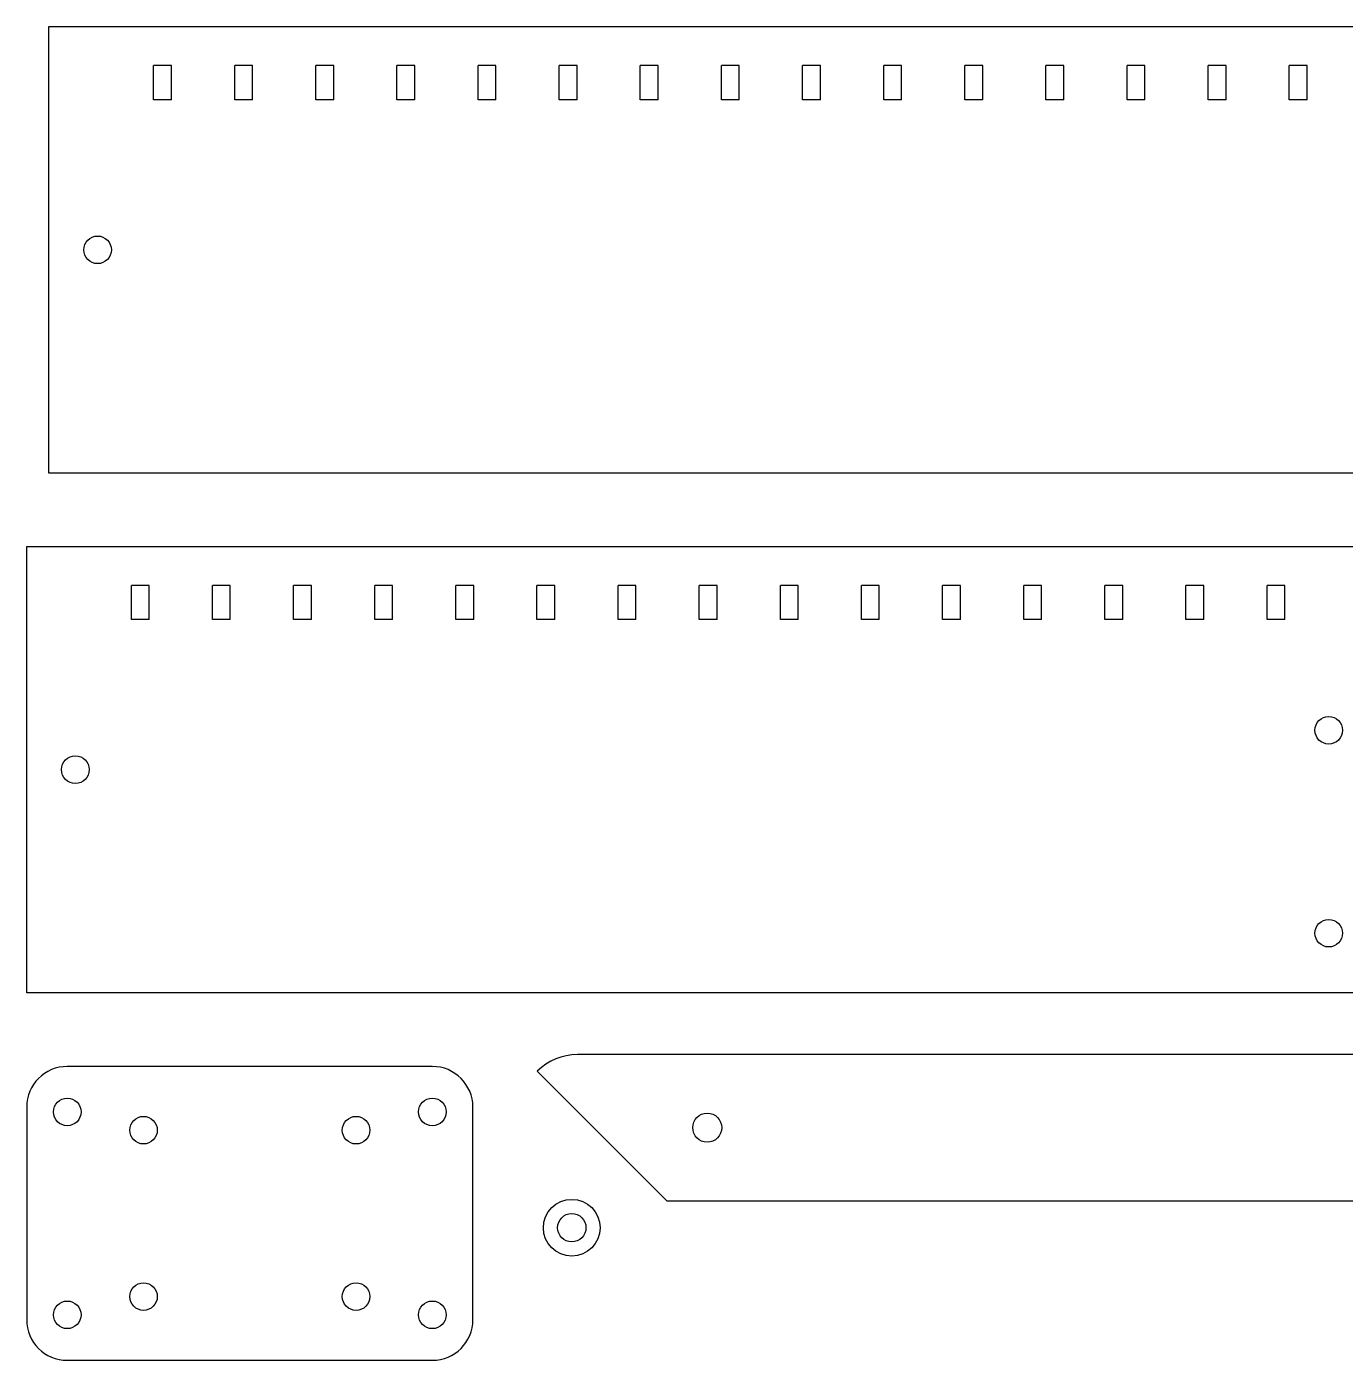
# Model space of a CAD drawing. Header units: millimetres. Extents: x -74 to 285, y -219 to 416.
# Drawn here: x -73.4 to 89.2, y -218.7 to -54.4 of the extents above; entities that cross this region are included whole.
import ezdxf

# ---------------------------------------------------------------- set-up
doc = ezdxf.new("R2010")
doc.units = ezdxf.units.MM
doc.header["$LTSCALE"] = 19.36
doc.layers.get('0').update_dxf_attribs({"linetype": 'CONTINUOUS'})
doc.layers.add('_ACHSEN', color=7, linetype='CONTINUOUS')

msp = doc.modelspace()

# ---------------------------------------------------------------- linework, layer by layer
at = {"color": 7, "linetype": 'CONTINUOUS'}
for p, q in [((-70.63, -109.4), (-70.63, -54.4)), ((-70.63, -54.4), (257.37, -54.4)), ((-57.73, -63.4), (-57.73, -59.2)), ((-55.53, -59.2), (-57.73, -59.2)), ((-55.53, -63.4), (-55.53, -59.2)), ((-47.73, -63.4), (-47.73, -59.2)), ((-45.53, -59.2), (-47.73, -59.2)), ((-45.53, -63.4), (-45.53, -59.2)), ((-37.73, -63.4), (-37.73, -59.2)), ((-35.53, -59.2), (-37.73, -59.2)), ((-35.53, -63.4), (-35.53, -59.2)), ((-27.73, -63.4), (-27.73, -59.2)), ((-25.53, -59.2), (-27.73, -59.2)), ((-25.53, -63.4), (-25.53, -59.2)), ((-17.73, -63.4), (-17.73, -59.2)), ((-15.53, -59.2), (-17.73, -59.2)), ((-15.53, -63.4), (-15.53, -59.2)), ((-7.73, -63.4), (-7.73, -59.2)), ((-5.53, -59.2), (-7.73, -59.2)), ((-5.53, -63.4), (-5.53, -59.2)), ((2.27, -63.4), (2.27, -59.2)), ((4.47, -59.2), (2.27, -59.2)), ((4.47, -63.4), (4.47, -59.2)), ((12.27, -63.4), (12.27, -59.2)), ((14.47, -59.2), (12.27, -59.2)), ((14.47, -63.4), (14.47, -59.2)), ((22.27, -63.4), (22.27, -59.2)), ((24.47, -59.2), (22.27, -59.2)), ((24.47, -63.4), (24.47, -59.2)), ((32.27, -63.4), (32.27, -59.2)), ((34.47, -59.2), (32.27, -59.2)), ((34.47, -63.4), (34.47, -59.2)), ((42.27, -63.4), (42.27, -59.2)), ((44.47, -59.2), (42.27, -59.2)), ((44.47, -63.4), (44.47, -59.2)), ((52.27, -63.4), (52.27, -59.2)), ((54.47, -59.2), (52.27, -59.2)), ((54.47, -63.4), (54.47, -59.2)), ((62.27, -63.4), (62.27, -59.2)), ((64.47, -59.2), (62.27, -59.2)), ((64.47, -63.4), (64.47, -59.2)), ((72.27, -63.4), (72.27, -59.2)), ((74.47, -59.2), (72.27, -59.2)), ((74.47, -63.4), (74.47, -59.2)), ((82.27, -63.4), (82.27, -59.2)), ((84.47, -59.2), (82.27, -59.2)), ((84.47, -63.4), (84.47, -59.2)), ((-55.53, -63.4), (-57.73, -63.4)), ((-45.53, -63.4), (-47.73, -63.4)), ((-35.53, -63.4), (-37.73, -63.4)), ((-25.53, -63.4), (-27.73, -63.4)), ((-15.53, -63.4), (-17.73, -63.4)), ((-5.53, -63.4), (-7.73, -63.4)), ((4.47, -63.4), (2.27, -63.4)), ((14.47, -63.4), (12.27, -63.4)), ((24.47, -63.4), (22.27, -63.4)), ((34.47, -63.4), (32.27, -63.4)), ((44.47, -63.4), (42.27, -63.4)), ((54.47, -63.4), (52.27, -63.4)), ((64.47, -63.4), (62.27, -63.4)), ((74.47, -63.4), (72.27, -63.4)), ((84.47, -63.4), (82.27, -63.4)), ((257.37, -109.4), (-70.63, -109.4)), ((-73.37, -173.44), (-73.37, -118.44)), ((-73.37, -118.44), (254.63, -118.44)), ((-60.47, -127.44), (-60.47, -123.24)), ((-58.27, -123.24), (-60.47, -123.24)), ((-58.27, -127.44), (-58.27, -123.24)), ((-50.47, -127.44), (-50.47, -123.24)), ((-48.27, -123.24), (-50.47, -123.24)), ((-48.27, -127.44), (-48.27, -123.24)), ((-40.47, -127.44), (-40.47, -123.24)), ((-38.27, -123.24), (-40.47, -123.24)), ((-38.27, -127.44), (-38.27, -123.24)), ((-30.47, -127.44), (-30.47, -123.24)), ((-28.27, -123.24), (-30.47, -123.24)), ((-28.27, -127.44), (-28.27, -123.24)), ((-20.47, -127.44), (-20.47, -123.24)), ((-18.27, -123.24), (-20.47, -123.24)), ((-18.27, -127.44), (-18.27, -123.24)), ((-10.47, -127.44), (-10.47, -123.24)), ((-8.27, -123.24), (-10.47, -123.24)), ((-8.27, -127.44), (-8.27, -123.24)), ((-0.47, -127.44), (-0.47, -123.24)), ((1.73, -123.24), (-0.47, -123.24)), ((1.73, -127.44), (1.73, -123.24)), ((9.53, -127.44), (9.53, -123.24)), ((11.73, -123.24), (9.53, -123.24)), ((11.73, -127.44), (11.73, -123.24)), ((19.53, -127.44), (19.53, -123.24)), ((21.73, -123.24), (19.53, -123.24)), ((21.73, -127.44), (21.73, -123.24)), ((29.53, -127.44), (29.53, -123.24)), ((31.73, -123.24), (29.53, -123.24)), ((31.73, -127.44), (31.73, -123.24)), ((39.53, -127.44), (39.53, -123.24)), ((41.73, -123.24), (39.53, -123.24)), ((41.73, -127.44), (41.73, -123.24)), ((49.53, -127.44), (49.53, -123.24)), ((51.73, -123.24), (49.53, -123.24)), ((51.73, -127.44), (51.73, -123.24)), ((59.53, -127.44), (59.53, -123.24)), ((61.73, -123.24), (59.53, -123.24)), ((61.73, -127.44), (61.73, -123.24)), ((69.53, -127.44), (69.53, -123.24)), ((71.73, -123.24), (69.53, -123.24)), ((71.73, -127.44), (71.73, -123.24)), ((79.53, -127.44), (79.53, -123.24)), ((81.73, -123.24), (79.53, -123.24)), ((81.73, -127.44), (81.73, -123.24)), ((-58.27, -127.44), (-60.47, -127.44)), ((-48.27, -127.44), (-50.47, -127.44)), ((-38.27, -127.44), (-40.47, -127.44)), ((-28.27, -127.44), (-30.47, -127.44)), ((-18.27, -127.44), (-20.47, -127.44)), ((-8.27, -127.44), (-10.47, -127.44)), ((1.73, -127.44), (-0.47, -127.44)), ((11.73, -127.44), (9.53, -127.44)), ((21.73, -127.44), (19.53, -127.44)), ((31.73, -127.44), (29.53, -127.44)), ((41.73, -127.44), (39.53, -127.44)), ((51.73, -127.44), (49.53, -127.44)), ((61.73, -127.44), (59.53, -127.44)), ((71.73, -127.44), (69.53, -127.44)), ((81.73, -127.44), (79.53, -127.44)), ((254.63, -173.44), (-73.37, -173.44)), ((178.52, -181.05), (-5.48, -181.05)), ((-23.37, -182.51), (-68.37, -182.51)), ((5.52, -199.05), (-10.43, -183.1)), ((-73.37, -187.51), (-73.37, -213.71)), ((-18.37, -213.71), (-18.37, -187.51)), ((5.52, -199.05), (167.52, -199.05)), ((-68.37, -218.71), (-23.37, -218.71))]:
    msp.add_line(p, q, dxfattribs=at)
for centre, radius in [((87.13, -141.09), 1.7), ((-67.37, -145.94), 1.7), ((87.13, -166.09), 1.7), ((10.52, -190.05), 1.79), ((-6.18, -202.38), 3.5), ((-6.18, -202.38), 1.75)]:
    msp.add_circle(centre, radius, dxfattribs=at)
for centre, radius, start, end in [((-5.48, -188.05), 7, 90, 135), ((-68.37, -187.51), 5, 90, 180), ((-23.37, -187.51), 5, 0, 90), ((-68.37, -213.71), 5, 180, 270), ((-23.37, -213.71), 5, 270, 360)]:
    msp.add_arc(centre, radius, start, end, dxfattribs=at)
at = {"layer": '_ACHSEN', "color": 7, "linetype": 'CONTINUOUS'}
for centre in [(-64.63, -81.9), (-68.37, -188.11), (-23.37, -188.11), (-58.97, -190.36), (-32.77, -190.36), (-58.97, -210.86), (-32.77, -210.86), (-68.37, -213.11), (-23.37, -213.11)]:
    msp.add_circle(centre, 1.7, dxfattribs=at)

doc.saveas('drawing.dxf')
